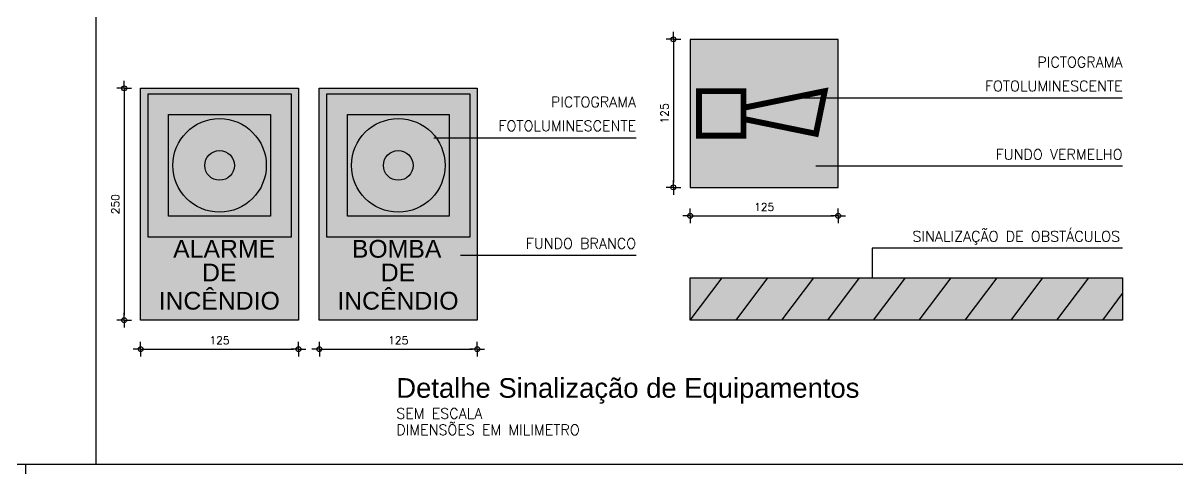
# Model space of a CAD drawing. Header units: millimetres. Extents: x 0 to 114, y 0 to 82.
# Drawn here: x 63.2 to 80.84, y 57.24 to 64.05 of the extents above; entities that cross this region are included whole.
import ezdxf
from ezdxf.enums import TextEntityAlignment as Align

# ---------------------------------------------------------------- set-up
doc = ezdxf.new("R2010")
doc.units = ezdxf.units.MM
for name, color, linetype in [('CAR-01', 252, 'Continuous'), ('COTAS', 252, 'Continuous'), ('IN-PLACAS', 1, 'Continuous'), ('IN-TEXTO', 3, 'Continuous'), ('INC-PLACAS', 1, 'Continuous'), ('NORMO-ARQ', 8, 'Continuous'), ('NORMO-DET', 2, 'Continuous')]:
    doc.layers.add(name, color=color, linetype=linetype)
doc.styles.add('140-25', font='arial.ttf', dxfattribs={"height": 0.15})
doc.styles.add('60-50', font='romans.shx', dxfattribs={"height": 0.08})
doc.styles.add('60-75', font='romans.shx', dxfattribs={"height": 0.12})
doc.styles.add('SINAL', font='arial.ttf')
doc.dimstyles.new('60-75', dxfattribs={"dimtxt": 0.12, "dimasz": 0.075, "dimexe": 0.05, "dimexo": 0.05, "dimgap": 0.075, "dimtad": 1, "dimzin": 4, "dimdsep": 46, "dimtxsty": '60-75', "dimblk": 'BOLINHA', "dimcen": 0.09, "dimse1": 1, "dimse2": 1, "dimclrd": 8, "dimclre": 8, "dimclrt": 7, "dimadec": 0, "dimazin": 0, "dimtfac": 1.8, "dimtix": 1, "dimtmove": 2, "dimatfit": 3, "dimldrblk": 'BOLINHA', "dimfxl": 0.05, "dimtvp": 2, "dimtolj": 1, "dimtzin": 4, "dimarcsym": 0})

# ---------------------------------------------------------------- blocks, each defined once
blk = doc.blocks.new('PL-ALM')
at = {"layer": 'IN-PLACAS', "true_color": 0xffffff}
h = blk.add_hatch(color=7, dxfattribs=at)
h.paths.add_polyline_path([(-0.06036, 0), (0.06036, 0), (0.06036, 0.17722), (-0.06036, 0.17722)])
h.paths.add_polyline_path([(-0.05462, 0.06352), (-0.05462, 0.17308), (0.05462, 0.17308), (0.05462, 0.06352)], flags=16)
h.paths.add_polyline_path([(-0.03894, 0.07951), (-0.03894, 0.1571), (0.03894, 0.1571), (0.03894, 0.07951)], flags=0)
h.paths.add_polyline_path([(-0.03577, 0.1183, -1), (0.03577, 0.1183, -1)], flags=0)
h.paths.add_polyline_path([(-0.01134, 0.1183, -1), (0.01134, 0.1183, -1)], flags=0)
at = {"layer": 'IN-PLACAS'}
h = blk.add_hatch(color=22, dxfattribs=at)
h.paths.add_polyline_path([(-0.05462, 0.17308), (-0.05462, 0.06352), (0.05462, 0.06352), (0.05462, 0.17308)])
h.paths.add_polyline_path([(-0.03894, 0.07951), (0.03894, 0.07951), (0.03894, 0.1571), (-0.03894, 0.1571)], flags=16)
h.paths.add_polyline_path([(0.03577, 0.1183, -1), (-0.03577, 0.1183, -1)], flags=0)
h.paths.add_polyline_path([(0.01134, 0.1183, -1), (-0.01134, 0.1183, -1)], flags=0)
for points in [[(-0.06036, 0.17722), (0.06036, 0.17722), (0.06036, 0), (-0.06036, 0)], [(-0.05462, 0.17308), (0.05462, 0.17308), (0.05462, 0.06352), (-0.05462, 0.06352)], [(-0.03894, 0.1571), (0.03894, 0.1571), (0.03894, 0.07951), (-0.03894, 0.07951)]]:
    blk.add_lwpolyline(points, close=True, dxfattribs=at)
for radius in [0.03577, 0.01134]:
    blk.add_circle((0, 0.1183), radius, dxfattribs=at)
at = {"layer": 'IN-PLACAS', "color": 1, "style": 'SINAL'}
for s, p in [('BOMBA', (-0.03551, 0.04774)), ('DE', (-0.01339, 0.02964)), ('INCÊNDIO', (-0.04663, 0.00803))]:
    blk.add_text(s, height=0.013575, dxfattribs=at).set_placement(p)
blk = doc.blocks.new('BOLINHA')
at = {"color": 0, "linetype": 'ByBlock', "lineweight": -2}
for q in [(-1.5, 0), (0, 1.5), (1.5, 0), (0, -1.5)]:
    blk.add_line((0, 0), q, dxfattribs=at)
blk.add_circle((0, 0), 0.5, dxfattribs=at)
blk = doc.blocks.new('*D115')
at = {"layer": 'COTAS', "color": 8, "lineweight": -2, "transparency": 16777216}
blk.add_line((67.804, 59.06), (70.069, 59.06), dxfattribs=at)
at = {"layer": 'Defpoints', "color": 0, "transparency": 16777216}
for p in [(67.729, 59.503), (70.144, 59.503), (70.144, 59.06)]:
    blk.add_point(p, dxfattribs=at)
at = {"layer": 'COTAS', "color": 8, "lineweight": -2, "transparency": 16777216, "xscale": 0.075, "yscale": 0.075, "zscale": 0.075, "rotation": 180}
blk.add_blockref('BOLINHA', (67.729, 59.06), dxfattribs=at)
at = {"layer": 'COTAS', "color": 8, "lineweight": -2, "transparency": 16777216, "xscale": 0.075, "yscale": 0.075, "zscale": 0.075}
blk.add_blockref('BOLINHA', (70.144, 59.06), dxfattribs=at)
at = {"layer": 'COTAS', "color": 7, "transparency": 16777216, "insert": (68.936, 59.195), "char_height": 0.12, "attachment_point": 5, "style": '60-75'}
blk.add_mtext('\\A1;125', dxfattribs=at)
blk = doc.blocks.new('PLACA_S20')
at = {"true_color": 0xff0017}
h = blk.add_hatch(color=1, dxfattribs=at)
h.set_gradient(color1=(255, 0, 23), color2=(255, 0, 23), tint=1)
h.paths.add_polyline_path([(-0.25, 0), (0.25, 0), (0.25, 0.5), (-0.25, 0.5)])
at = {"color": 7, "true_color": 0xffffff}
blk.add_line((-0.07, 0.25), (-0.07, 0.2875), dxfattribs=at)
at = {"color": 1, "true_color": 0xff0017}
blk.add_lwpolyline([(-0.25, 0), (0.25, 0), (0.25, 0.5), (-0.25, 0.5)], close=True, dxfattribs=at)
at = {"color": 7, "true_color": 0xffffff, "const_width": 0.02}
blk.add_lwpolyline([(-0.22, 0.175), (-0.07, 0.175), (-0.07, 0.325), (-0.22, 0.325)], close=True, dxfattribs=at)
blk.add_lwpolyline([(-0.07, 0.2312), (0.1748, 0.1811), (0.2043, 0.325), (-0.07, 0.2688)], dxfattribs=at)
blk = doc.blocks.new('*D116')
at = {"layer": 'COTAS', "color": 8, "lineweight": -2, "transparency": 16777216}
blk.add_line((73.475, 61.099), (75.589, 61.099), dxfattribs=at)
at = {"layer": 'Defpoints', "color": 0, "transparency": 16777216}
for p in [(73.4, 61.534), (75.664, 61.534), (75.664, 61.099)]:
    blk.add_point(p, dxfattribs=at)
at = {"layer": 'COTAS', "color": 8, "lineweight": -2, "transparency": 16777216, "xscale": 0.075, "yscale": 0.075, "zscale": 0.075, "rotation": 180}
blk.add_blockref('BOLINHA', (73.4, 61.099), dxfattribs=at)
at = {"layer": 'COTAS', "color": 8, "lineweight": -2, "transparency": 16777216, "xscale": 0.075, "yscale": 0.075, "zscale": 0.075}
blk.add_blockref('BOLINHA', (75.664, 61.099), dxfattribs=at)
at = {"layer": 'COTAS', "color": 7, "transparency": 16777216, "insert": (74.532, 61.234), "char_height": 0.12, "attachment_point": 5, "style": '60-75'}
blk.add_mtext('\\A1;125', dxfattribs=at)
blk = doc.blocks.new('*D117')
at = {"layer": 'COTAS', "color": 8, "lineweight": -2, "transparency": 16777216}
blk.add_line((73.143, 63.723), (73.143, 61.609), dxfattribs=at)
at = {"layer": 'Defpoints', "color": 0, "transparency": 16777216}
for p in [(73.4, 63.798), (73.143, 61.534), (73.4, 61.534)]:
    blk.add_point(p, dxfattribs=at)
at = {"layer": 'COTAS', "color": 8, "lineweight": -2, "transparency": 16777216, "xscale": 0.075, "yscale": 0.075, "zscale": 0.075}
for p, rotation in [((73.143, 63.798), 90), ((73.143, 61.534), 270)]:
    blk.add_blockref('BOLINHA', p, dxfattribs=dict(at, rotation=rotation))
at = {"layer": 'COTAS', "color": 7, "transparency": 16777216, "insert": (73.008, 62.666), "char_height": 0.12, "attachment_point": 5, "rotation": 90, "style": '60-75'}
blk.add_mtext('\\A1;125', dxfattribs=at)
blk = doc.blocks.new('*D120')
at = {"layer": 'COTAS', "color": 8, "lineweight": -2, "transparency": 16777216}
blk.add_line((65.071, 59.06), (67.335, 59.06), dxfattribs=at)
at = {"layer": 'Defpoints', "color": 0, "transparency": 16777216}
for p in [(64.996, 59.503), (67.41, 59.503), (67.41, 59.06)]:
    blk.add_point(p, dxfattribs=at)
at = {"layer": 'COTAS', "color": 8, "lineweight": -2, "transparency": 16777216, "xscale": 0.075, "yscale": 0.075, "zscale": 0.075, "rotation": 180}
blk.add_blockref('BOLINHA', (64.996, 59.06), dxfattribs=at)
at = {"layer": 'COTAS', "color": 8, "lineweight": -2, "transparency": 16777216, "xscale": 0.075, "yscale": 0.075, "zscale": 0.075}
blk.add_blockref('BOLINHA', (67.41, 59.06), dxfattribs=at)
at = {"layer": 'COTAS', "color": 7, "transparency": 16777216, "insert": (66.203, 59.195), "char_height": 0.12, "attachment_point": 5, "style": '60-75'}
blk.add_mtext('\\A1;125', dxfattribs=at)
blk = doc.blocks.new('*D121')
at = {"layer": 'COTAS', "color": 8, "lineweight": -2, "transparency": 16777216}
blk.add_line((64.745, 62.974), (64.745, 59.578), dxfattribs=at)
at = {"layer": 'Defpoints', "color": 0, "transparency": 16777216}
for p in [(64.996, 63.049), (64.745, 59.503), (64.996, 59.503)]:
    blk.add_point(p, dxfattribs=at)
at = {"layer": 'COTAS', "color": 8, "lineweight": -2, "transparency": 16777216, "xscale": 0.075, "yscale": 0.075, "zscale": 0.075}
for p, rotation in [((64.745, 63.049), 90), ((64.745, 59.503), 270)]:
    blk.add_blockref('BOLINHA', p, dxfattribs=dict(at, rotation=rotation))
at = {"layer": 'COTAS', "color": 7, "transparency": 16777216, "insert": (64.61, 61.276), "char_height": 0.12, "attachment_point": 5, "rotation": 90, "style": '60-75'}
blk.add_mtext('\\A1;250', dxfattribs=at)

msp = doc.modelspace()

# ---------------------------------------------------------------- hatches: boundary and pattern name
for color, points in [(256, [(73.4, 59.504), (73.888, 60.152), (73.4, 60.152)]), (50, [(74.589, 60.152), (73.888, 60.152), (73.4, 59.504), (74.101, 59.504)]), (50, [(74.589, 60.152), (73.888, 60.152), (73.4, 59.504), (74.101, 59.504)]), (256, [(75.29, 60.152), (74.589, 60.152), (74.101, 59.504), (74.802, 59.504)]), (50, [(75.99, 60.152), (75.29, 60.152), (74.802, 59.504), (75.503, 59.504)]), (256, [(75.503, 59.504), (76.203, 59.504), (76.691, 60.152), (75.99, 60.152)]), (50, [(77.392, 60.152), (76.691, 60.152), (76.203, 59.504), (76.904, 59.504)]), (256, [(76.904, 59.504), (77.605, 59.504), (78.093, 60.152), (77.392, 60.152)]), (50, [(78.794, 60.152), (78.093, 60.152), (77.605, 59.504), (78.306, 59.504)]), (256, [(78.306, 59.504), (79.007, 59.504), (79.495, 60.152), (78.794, 60.152)]), (50, [(80.012, 59.909), (80.012, 60.152), (79.495, 60.152), (79.007, 59.504), (79.708, 59.504)]), (256, [(79.708, 59.504), (80.012, 59.504), (80.012, 59.909)])]:
    msp.add_hatch(color=color).paths.add_polyline_path(points)
at = {"layer": 'IN-PLACAS', "true_color": 0xffffff}
h = msp.add_hatch(color=7, dxfattribs=at)
h.paths.add_polyline_path([(64.996, 59.504), (67.41, 59.504), (67.41, 63.049), (64.996, 63.049)])
h.paths.add_polyline_path([(65.111, 60.775), (65.111, 62.966), (67.296, 62.966), (67.296, 60.775)], flags=16)
h.paths.add_polyline_path([(65.424, 61.094), (65.424, 62.646), (66.982, 62.646), (66.982, 61.094)], flags=0)
h.paths.add_polyline_path([(65.488, 61.87, -1), (66.919, 61.87, -1)], flags=0)
h.paths.add_polyline_path([(65.976, 61.87, -1), (66.43, 61.87, -1)], flags=0)
at = {"layer": 'IN-PLACAS', "true_color": 0xd52b1e}
h = msp.add_hatch(color=22, dxfattribs=at)
h.paths.add_polyline_path([(65.111, 62.966), (65.111, 60.775), (67.296, 60.775), (67.296, 62.966)])
h.paths.add_polyline_path([(65.424, 61.094), (66.982, 61.094), (66.982, 62.646), (65.424, 62.646)], flags=16)
h.paths.add_polyline_path([(66.919, 61.87, -1), (65.488, 61.87, -1)], flags=0)
h.paths.add_polyline_path([(66.43, 61.87, -1), (65.976, 61.87, -1)], flags=0)

# ---------------------------------------------------------------- linework, layer by layer
msp.add_line((73.4, 59.504), (73.888, 60.152))
msp.add_line((73.4, 59.504), (73.888, 60.152))
msp.add_line((73.4, 59.504), (73.888, 60.152))
msp.add_line((73.4, 59.504), (73.888, 60.152))
msp.add_line((73.4, 59.504), (73.888, 60.152))
at = {"color": 2}
for p, q in [((74.101, 59.504), (74.589, 60.152)), ((74.101, 59.504), (74.589, 60.152)), ((74.101, 59.504), (74.589, 60.152)), ((74.101, 59.504), (74.589, 60.152)), ((74.101, 59.504), (74.589, 60.152)), ((74.101, 59.504), (74.589, 60.152)), ((74.802, 59.504), (75.29, 60.152)), ((74.802, 59.504), (75.29, 60.152)), ((74.802, 59.504), (75.29, 60.152)), ((74.802, 59.504), (75.29, 60.152)), ((75.503, 59.504), (75.99, 60.152)), ((75.503, 59.504), (75.99, 60.152)), ((75.503, 59.504), (75.99, 60.152)), ((75.503, 59.504), (75.99, 60.152)), ((76.203, 59.504), (76.691, 60.152)), ((76.203, 59.504), (76.691, 60.152)), ((76.904, 59.504), (77.392, 60.152)), ((76.904, 59.504), (77.392, 60.152)), ((76.904, 59.504), (77.392, 60.152)), ((76.904, 59.504), (77.392, 60.152)), ((77.605, 59.504), (78.093, 60.152)), ((77.605, 59.504), (78.093, 60.152)), ((77.605, 59.504), (78.093, 60.152)), ((77.605, 59.504), (78.093, 60.152)), ((78.306, 59.504), (78.794, 60.152)), ((78.306, 59.504), (78.794, 60.152)), ((78.306, 59.504), (78.794, 60.152)), ((78.306, 59.504), (78.794, 60.152)), ((79.007, 59.504), (79.495, 60.152)), ((79.007, 59.504), (79.495, 60.152)), ((79.007, 59.504), (79.495, 60.152)), ((79.007, 59.504), (79.495, 60.152)), ((79.708, 59.504), (80.012, 59.909)), ((79.708, 59.504), (80.012, 59.909)), ((79.708, 59.504), (80.012, 59.909)), ((79.708, 59.504), (80.012, 59.909))]:
    msp.add_line(p, q, dxfattribs=at)
at = {"color": 50}
msp.add_line((76.203, 59.504), (76.691, 60.152), dxfattribs=at)
msp.add_line((76.203, 59.504), (76.691, 60.152), dxfattribs=at)
msp.add_lwpolyline([(73.4, 60.152), (80.012, 60.152), (80.012, 59.504), (73.4, 59.504)], close=True)
at = {"layer": 'CAR-01'}
for p, q in [((64.309, 82.009), (64.309, 57.3)), ((0, 57.3), (80.976, 57.3)), ((63.236, 57.3), (63.236, 34.842))]:
    msp.add_line(p, q, dxfattribs=at)
at = {"layer": 'IN-PLACAS'}
for points in [[(64.996, 63.049), (67.41, 63.049), (67.41, 59.504), (64.996, 59.504)], [(65.111, 62.966), (67.296, 62.966), (67.296, 60.775), (65.111, 60.775)], [(65.424, 62.646), (66.982, 62.646), (66.982, 61.094), (65.424, 61.094)]]:
    msp.add_lwpolyline(points, close=True, dxfattribs=at)
for radius in [0.715, 0.227]:
    msp.add_circle((66.203, 61.87), radius, dxfattribs=at)
at = {"layer": 'IN-TEXTO', "color": 8}
for p, q in [((74.911, 62.902), (80.012, 62.902)), ((80.012, 61.856), (75.323, 61.856)), ((80.012, 60.605), (76.184, 60.605)), ((76.184, 60.605), (76.184, 60.152))]:
    msp.add_line(p, q, dxfattribs=at)
at = {"layer": 'IN-TEXTO', "color": 1}
for p, q in [((69.478, 62.293), (72.573, 62.293)), ((72.573, 60.493), (69.89, 60.493))]:
    msp.add_line(p, q, dxfattribs=at)

# ---------------------------------------------------------------- block references
at = {"layer": 'IN-PLACAS', "xscale": 20.00218653916952, "yscale": 20.00218653916952, "zscale": 20.00218653916952}
msp.add_blockref('PL-ALM', (68.936, 59.504), dxfattribs=at)
at = {"layer": 'INC-PLACAS', "xscale": 4.52718819439455, "yscale": 4.52718819439455, "zscale": 4.52718819439455}
msp.add_blockref('PLACA_S20', (74.532, 61.534), dxfattribs=at)

# ---------------------------------------------------------------- texts
at = {"layer": 'IN-PLACAS', "color": 1, "style": 'SINAL'}
for s, p in [('ALARME', (65.493, 60.459)), ('DE', (65.935, 60.097)), ('INCÊNDIO', (65.271, 59.665))]:
    msp.add_text(s, height=0.2715, dxfattribs=at).set_placement(p)
at = {"layer": 'NORMO-ARQ', "color": 7, "style": '140-25'}
msp.add_text('Detalhe Sinalização de Equipamentos', height=0.3, dxfattribs=at).set_placement((68.906, 58.317))
at = {"layer": 'NORMO-DET', "color": 7, "style": '60-50'}
for s, p in [('PICTOGRAMA', (80.012, 63.448)), ('FOTOLUMINESCENTE', (80.012, 63.084)), ('PICTOGRAMA', (72.573, 62.839)), ('FOTOLUMINESCENTE', (72.573, 62.475)), ('FUNDO VERMELHO', (80.012, 62.038)), ('SINALIZAÇÃO DE OBSTÁCULOS', (79.973, 60.786)), ('FUNDO BRANCO', (72.573, 60.675))]:
    msp.add_text(s, height=0.16, dxfattribs=at).set_placement(p, align=Align.MIDDLE_RIGHT)
for s, p in [('SEM ESCALA', (68.906, 57.996)), ('DIMENSÕES EM MILIMETRO', (68.906, 57.747))]:
    msp.add_text(s, height=0.16, dxfattribs=at).set_placement(p)

# ---------------------------------------------------------------- dimensions: what is measured, and where the dimension line sits
at = {"layer": 'COTAS'}
for base, p1, p2, text, picture, middle in [((73.143, 61.534), (73.4, 63.798), (73.4, 61.534), '125', '*D117', (73.008, 62.666)), ((64.745, 59.503), (64.996, 63.049), (64.996, 59.503), '250', '*D121', (64.61, 61.276))]:
    dim = msp.add_linear_dim(base=base, p1=p1, p2=p2, angle=270, text=text, dimstyle='60-75', dxfattribs=at)
    dim.commit()
    dim.dimension.update_dxf_attribs({"geometry": picture, "text_midpoint": middle})
for base, p1, p2, picture, middle in [((75.664, 61.099), (73.4, 61.534), (75.664, 61.534), '*D116', (74.532, 61.234)), ((67.41, 59.06), (64.996, 59.503), (67.41, 59.503), '*D120', (66.203, 59.195)), ((70.144, 59.06), (67.729, 59.503), (70.144, 59.503), '*D115', (68.936, 59.195))]:
    dim = msp.add_linear_dim(base=base, p1=p1, p2=p2, text='125', dimstyle='60-75', dxfattribs=at)
    dim.commit()
    dim.dimension.update_dxf_attribs({"geometry": picture, "text_midpoint": middle})

doc.saveas('drawing.dxf')
